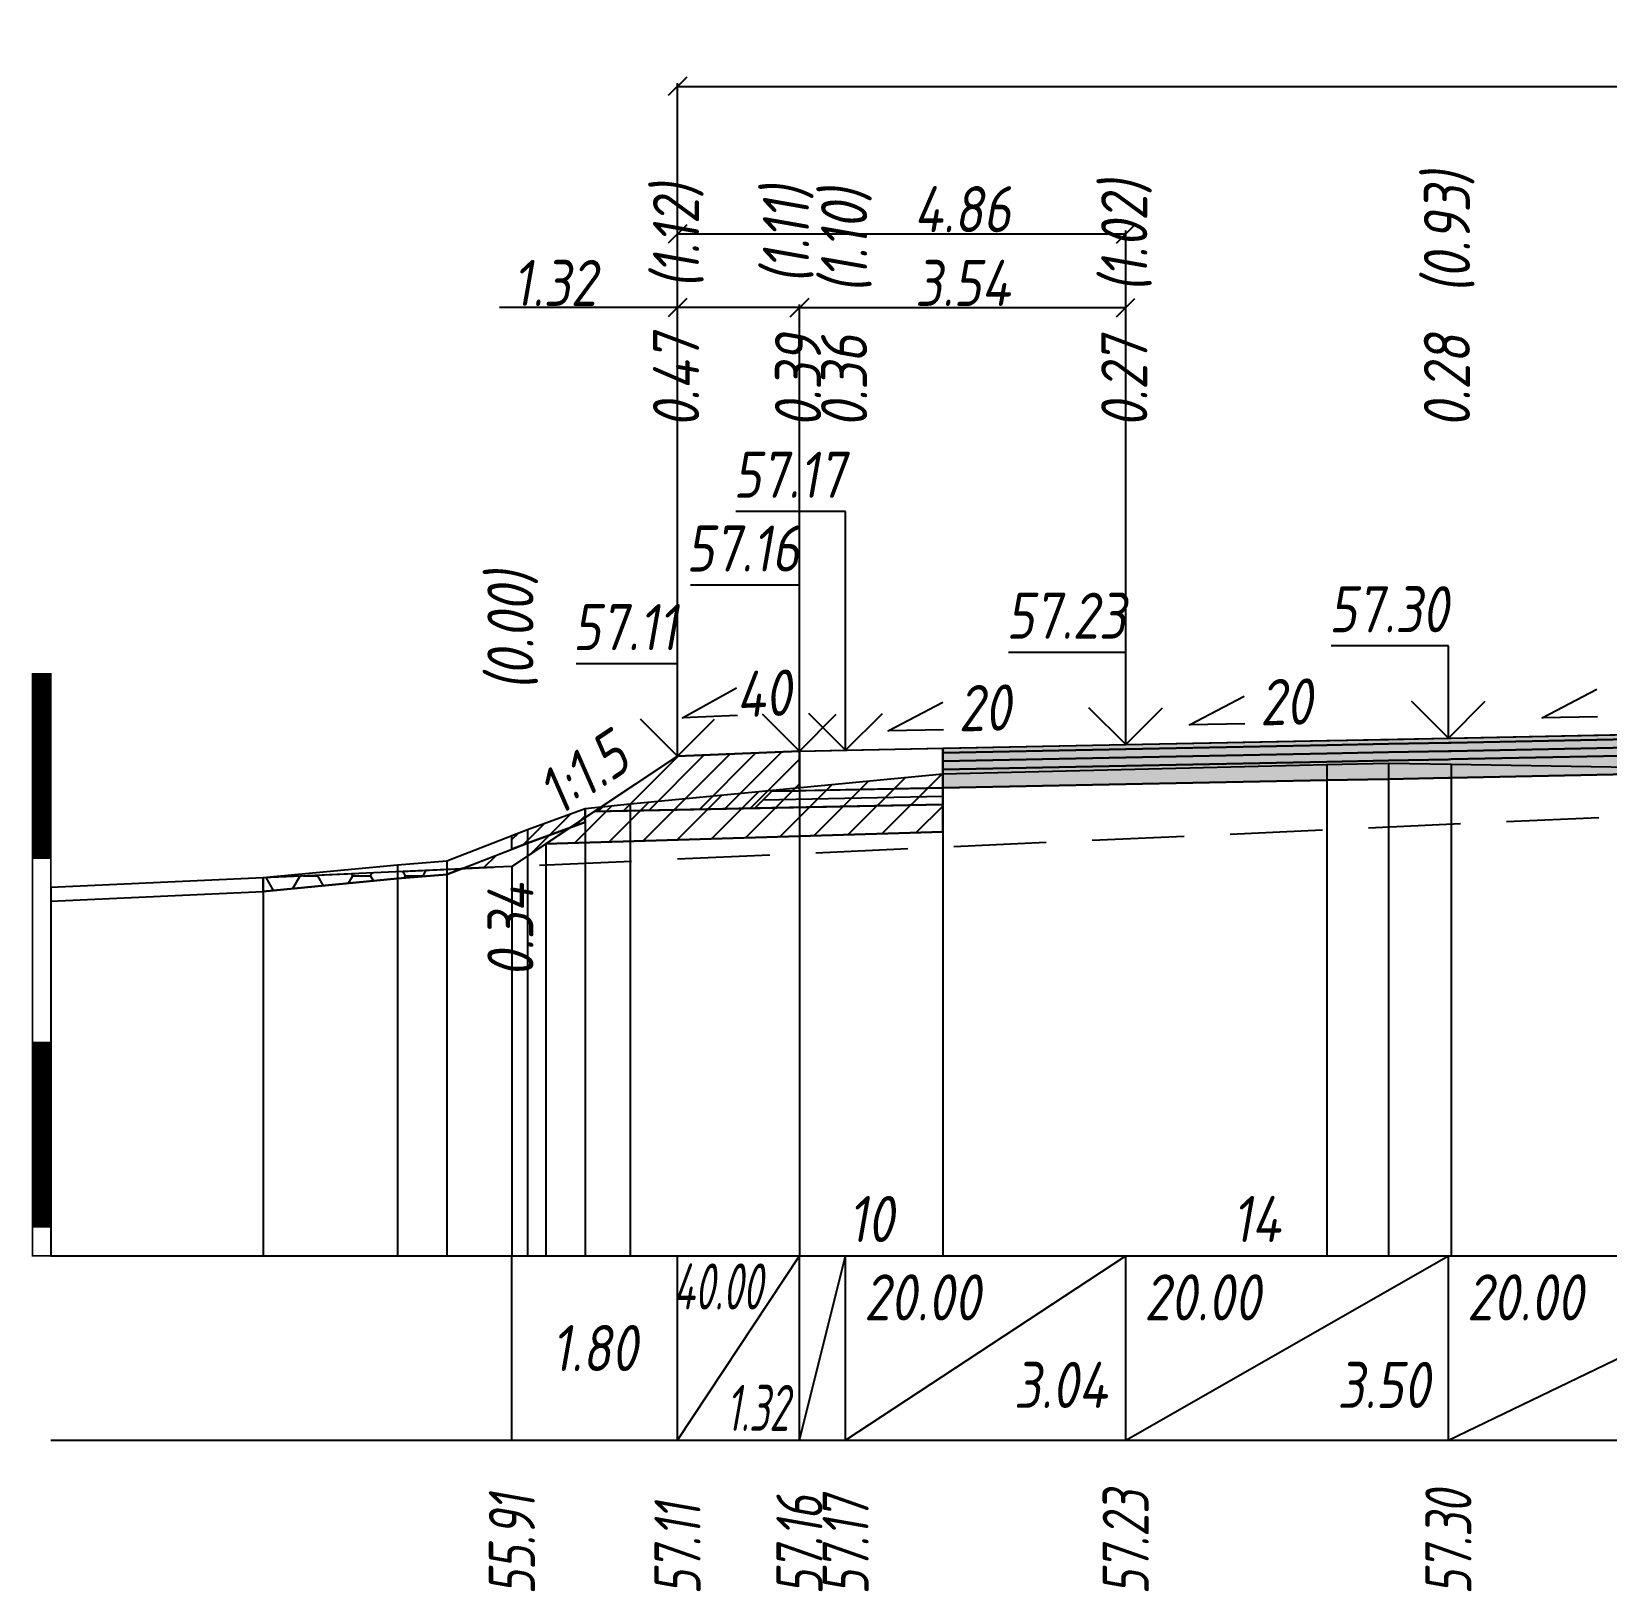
# Model space of a CAD drawing. Extents: x -717 to 1451, y -133302 to 233.
# Drawn here: x 82.6 to 168, y -77956.2 to -77871.6 of the extents above; entities that cross this region are included whole.
import ezdxf
from ezdxf.enums import TextEntityAlignment as Align

# ---------------------------------------------------------------- set-up
doc = ezdxf.new("R2010")
doc.units = 0
doc.linetypes.add('штриховая', pattern=[0.75, 0.5, -0.25])
for name, color, linetype in [('Интерполированный поперечник', 2, 'Continuous'), ('Код_514', 1, 'Continuous'), ('Контур_0', 7, 'Continuous'), ('Контур_2521', 7, 'Continuous'), ('Контур_2564', 7, 'Continuous'), ('Контур_2660', 7, 'Continuous'), ('Контур_2665', 7, 'Continuous'), ('Контур_400', 7, 'Continuous'), ('Контур_508', 7, 'Continuous'), ('Контур_512', 7, 'Continuous'), ('Контур_513', 7, 'Continuous'), ('Красный поперечник', 1, 'Continuous'), ('Линейка абсолютных высот', 7, 'Continuous'), ('Объём_2501', 7, 'Continuous'), ('Объём_2564', 7, 'Continuous'), ('Объём_2650', 7, 'Continuous'), ('Объём_2660', 7, 'Continuous'), ('Объём_2661', 7, 'Continuous'), ('Объём_2665', 7, 'Continuous'), ('Объём_2666', 7, 'Continuous'), ('Объём_2753', 7, 'Continuous'), ('Откосы', 7, 'Continuous'), ('Отметки покрытия', 7, 'Continuous'), ('Рабочие отметки', 7, 'Continuous'), ('Рабочие отметки доп.', 7, 'Continuous'), ('Слои выравнивания', 7, 'Continuous'), ('Таблица', 7, 'Continuous'), ('Уклоны проезжей части', 7, 'Continuous'), ('Черный поперечник', 3, 'Continuous')]:
    doc.layers.add(name, color=color, linetype=linetype)
for name, color, linetype, true_color in [('Контур_2540', 2, 'Continuous', 0xffff00), ('Контур_2560', 2, 'Continuous', 0xffff00), ('Контур_2561', 7, 'Continuous', 0xff8040), ('Контур_2562', 3, 'Continuous', 0x00ff00), ('Контур_2563', 7, 'Continuous', 0xff8000), ('Контур_2570', 7, 'Continuous', 0x80ff00), ('Контур_2725', 7, 'Continuous', 0x323232), ('Контур_2736', 4, 'Continuous', 0x00ffff), ('Контур_2760', 7, 'Continuous', 0x323232), ('Контур_2761', 7, 'Continuous', 0x323232), ('Контур_2762', 7, 'Continuous', 0x323232), ('Контур_2763', 7, 'Continuous', 0x323232), ('Контур_402', 7, 'Continuous', 0xff6464), ('Контур_703', 4, 'Continuous', 0x00ffff), ('Объём_2500', 7, 'Continuous', 0xc0c0c0), ('Объём_2520', 7, 'Continuous', 0x80ffff), ('Объём_2540', 2, 'Continuous', 0xffff00), ('Объём_2560', 2, 'Continuous', 0xffff00), ('Объём_2561', 7, 'Continuous', 0xff8040), ('Объём_2562', 3, 'Continuous', 0x00ff00), ('Объём_2563', 7, 'Continuous', 0xff8000), ('Объём_2570', 7, 'Continuous', 0x80ff00), ('Объём_2600', 7, 'Continuous', 0x808000), ('Объём_2746', 2, 'Continuous', 0xffff00)]:
    doc.layers.add(name, color=color, linetype=linetype, true_color=true_color)
doc.styles.get("Standard").update_dxf_attribs({"font": 'txt', "height": 2.5})
doc.styles.add('М', font='romand.shx', dxfattribs={"width": 0.8, "oblique": 10, "height": 2.5})
doc.dimstyles.get("Standard").update_dxf_attribs({"dimtxt": 0.18, "dimasz": 0.18, "dimexe": 0.18, "dimexo": 0.0625, "dimgap": 0.09, "dimtad": 0, "dimtih": 1, "dimtoh": 1, "dimdec": 4, "dimzin": 0, "dimdsep": 46, "dimtxsty": 'Standard', "dimcen": 0.09, "dimadec": 0, "dimazin": 0, "dimtfac": 1, "dimtdec": 4, "dimtofl": 0, "dimtmove": 0, "dimatfit": 3, "dimfxl": 1, "dimtolj": 1, "dimtzin": 0, "dimarcsym": 0})
pattern_1 = [(45.00000125, (3.635727, -2496.722174), (-0.026516505928, 0.026516504769), []), (135.00000034, (3.635727, -2496.722174), (-0.02651650519, -0.026516505506), [])]

# ---------------------------------------------------------------- blocks, each defined once
blk = doc.blocks.new('_Oblique')
at = {"color": 0, "linetype": 'ByBlock', "lineweight": -2}
blk.add_line((-0.5, -0.5), (0.5, 0.5), dxfattribs=at)
blk = doc.blocks.new('*D3165')
at = {"color": 0, "lineweight": -2, "transparency": 16777216}
for p, q in [((117.617, -77886.564), (107.958, -77886.564)), ((117.617, -77910.885), (117.617, -77886.384)), ((124.232, -77886.564), (117.617, -77886.564)), ((124.232, -77910.62), (124.232, -77886.384))]:
    blk.add_line(p, q, dxfattribs=at)
at = {"layer": 'Defpoints', "color": 0, "transparency": 16777216}
for p in [(124.232, -77886.564), (117.617, -77910.948), (124.232, -77910.683)]:
    blk.add_point(p, dxfattribs=at)
at = {"color": 0, "lineweight": -2, "transparency": 16777216, "rotation": 180}
blk.add_blockref('_Oblique', (117.617, -77886.564), dxfattribs=at)
at = {"color": 0, "lineweight": -2, "transparency": 16777216}
blk.add_blockref('_Oblique', (124.232, -77886.564), dxfattribs=at)
at = {"color": 0, "transparency": 16777216, "insert": (110.964, -77885.224), "char_height": 2.5, "width": 0.72, "attachment_point": 5, "style": 'М'}
blk.add_mtext('\\A1;1.32', dxfattribs=at)
blk = doc.blocks.new('*D3167')
at = {"color": 0, "lineweight": -2, "transparency": 16777216}
for p, q in [((124.232, -77910.62), (124.232, -77886.384)), ((124.232, -77886.564), (141.924, -77886.564)), ((141.924, -77910.267), (141.924, -77886.384))]:
    blk.add_line(p, q, dxfattribs=at)
at = {"layer": 'Defpoints', "color": 0, "transparency": 16777216}
for p in [(141.924, -77886.564), (124.232, -77910.683), (141.924, -77910.329)]:
    blk.add_point(p, dxfattribs=at)
at = {"color": 0, "lineweight": -2, "transparency": 16777216, "rotation": 180}
blk.add_blockref('_Oblique', (124.232, -77886.564), dxfattribs=at)
at = {"color": 0, "lineweight": -2, "transparency": 16777216}
blk.add_blockref('_Oblique', (141.924, -77886.564), dxfattribs=at)
at = {"color": 0, "transparency": 16777216, "insert": (133.078, -77885.224), "char_height": 2.5, "width": 0.78, "attachment_point": 5, "style": 'М'}
blk.add_mtext('\\A1;3.54', dxfattribs=at)
blk = doc.blocks.new('*D3170')
at = {"color": 0, "lineweight": -2, "transparency": 16777216}
for p, q in [((117.617, -77910.885), (117.617, -77882.384)), ((117.617, -77882.564), (141.924, -77882.564)), ((141.924, -77910.267), (141.924, -77882.384))]:
    blk.add_line(p, q, dxfattribs=at)
at = {"layer": 'Defpoints', "color": 0, "transparency": 16777216}
for p in [(141.924, -77882.564), (117.617, -77910.948), (141.924, -77910.329)]:
    blk.add_point(p, dxfattribs=at)
at = {"color": 0, "lineweight": -2, "transparency": 16777216, "rotation": 180}
blk.add_blockref('_Oblique', (117.617, -77882.564), dxfattribs=at)
at = {"color": 0, "lineweight": -2, "transparency": 16777216}
blk.add_blockref('_Oblique', (141.924, -77882.564), dxfattribs=at)
at = {"color": 0, "transparency": 16777216, "insert": (133.071, -77881.224), "char_height": 2.5, "width": 0.78, "attachment_point": 5, "style": 'М'}
blk.add_mtext('\\A1;4.86', dxfattribs=at)
blk = doc.blocks.new('*D3171')
at = {"color": 0, "lineweight": -2, "transparency": 16777216}
for p, q in [((117.617, -77910.885), (117.617, -77874.384)), ((117.617, -77874.564), (227.924, -77874.564)), ((227.924, -77910.597), (227.924, -77874.384))]:
    blk.add_line(p, q, dxfattribs=at)
at = {"layer": 'Defpoints', "color": 0, "transparency": 16777216}
for p in [(227.924, -77874.564), (117.617, -77910.948), (227.924, -77910.659)]:
    blk.add_point(p, dxfattribs=at)
at = {"color": 0, "lineweight": -2, "transparency": 16777216, "rotation": 180}
blk.add_blockref('_Oblique', (117.617, -77874.564), dxfattribs=at)
at = {"color": 0, "lineweight": -2, "transparency": 16777216}
blk.add_blockref('_Oblique', (227.924, -77874.564), dxfattribs=at)
at = {"color": 0, "transparency": 16777216, "insert": (172.771, -77873.224), "char_height": 2.5, "width": 0.93, "attachment_point": 5, "style": 'М'}
blk.add_mtext('\\A1;22.06', dxfattribs=at)

msp = doc.modelspace()

# ---------------------------------------------------------------- hatches: boundary and pattern name
at = {"layer": 'Линейка абсолютных высот'}
h = msp.add_hatch(dxfattribs=at)
h.set_pattern_fill('ANSI37', scale=0.3, style=0)
h.set_pattern_definition(pattern_1)
h.paths.add_polyline_path([(83.636, -77916.425), (83.636, -77906.425), (82.636, -77906.425), (82.636, -77916.425)])
h = msp.add_hatch(dxfattribs=at)
h.set_pattern_fill('ANSI37', scale=0.3, style=0)
h.set_pattern_definition(pattern_1)
h.paths.add_polyline_path([(83.636, -77936.425), (83.636, -77926.425), (82.636, -77926.425), (82.636, -77936.425)])
at = {"layer": 'Объём_2563'}
h = msp.add_hatch(dxfattribs=at)
h.set_pattern_fill('ANSI31', color=256, scale=0.3)
h.paths.add_polyline_path([(117.617, -77910.885), (124.232, -77910.62), (124.232, -77912.77), (122.732, -77912.8), (121.814, -77913.719), (113.105, -77913.893)])
at = {"layer": 'Объём_2570'}
h = msp.add_hatch(dxfattribs=at)
h.set_pattern_fill('ANSI31', color=256, scale=0.2)
h.paths.add_polyline_path([(112.615, -77914.477), (109.482, -77915.613), (108.636, -77915.943), (108.636, -77915.193), (109.482, -77914.863), (112.615, -77913.727)])
at = {"layer": 'Объём_2600'}
h = msp.add_hatch(dxfattribs=at)
h.set_pattern_fill('ANSI31', color=6, scale=0.4)
h.paths.add_polyline_path([(115.057, -77913.477), (131.999, -77911.847), (131.999, -77914.997), (110.481, -77915.642), (108.636, -77916.873), (105.938, -77916.994), (109.482, -77915.613), (112.615, -77914.477), (112.615, -77913.727)])
h = msp.add_hatch(dxfattribs=at)
h.set_pattern_fill('HONEY', color=5, scale=0.3)
h.paths.add_polyline_path([(95.149, -77917.481), (105.938, -77916.994), (105.111, -77917.317), (102.438, -77917.537), (95.149, -77918.231)])
at = {"layer": 'Слои выравнивания'}
for color, points in [(2, [(131.999, -77910.465), (141.924, -77910.267), (152.832, -77910.048), (156.17, -77909.982), (159.424, -77909.917), (159.581, -77909.913), (179.777, -77909.51), (179.777, -77909.76), (159.581, -77910.163), (159.424, -77910.167), (156.17, -77910.232), (152.832, -77910.298), (141.924, -77910.517), (131.999, -77910.715)]), (3, [(131.999, -77910.715), (141.924, -77910.517), (152.832, -77910.298), (156.17, -77910.232), (159.424, -77910.167), (159.581, -77910.163), (179.777, -77909.76), (179.777, -77910.21), (159.581, -77910.613), (159.424, -77910.617), (156.17, -77910.682), (152.832, -77910.748), (141.924, -77910.967), (131.999, -77911.165)]), (4, [(131.999, -77911.165), (141.924, -77910.967), (152.832, -77910.748), (156.17, -77910.682), (159.424, -77910.617), (159.581, -77910.613), (179.777, -77910.21), (179.777, -77910.66), (159.581, -77911.063), (159.424, -77911.067), (156.17, -77911.132), (152.832, -77911.198), (141.924, -77911.417), (131.999, -77911.615)]), (5, [(131.999, -77911.615), (141.924, -77911.417), (152.832, -77911.198), (156.17, -77911.132), (159.424, -77911.067), (159.581, -77911.063), (179.777, -77910.66), (179.777, -77911.66), (159.581, -77912.063), (159.424, -77912.067), (156.17, -77912.132), (152.832, -77912.198), (141.924, -77912.417), (131.999, -77912.615)])]:
    msp.add_hatch(color=color, dxfattribs=at).paths.add_polyline_path(points)

# ---------------------------------------------------------------- linework, layer by layer
at = {"layer": 'Интерполированный поперечник', "linetype": 'штриховая', "ltscale": 10, "flags": 128}
msp.add_lwpolyline([(95.149, -77917.481), (208.436, -77912.372)], dxfattribs=at)
at = {"layer": 'Код_514'}
for p, q in [((108.636, -77948), (108.636, -77938)), ((117.617, -77948), (117.617, -77938)), ((117.617, -77948), (124.232, -77938)), ((124.232, -77948), (124.232, -77938)), ((124.232, -77948), (126.732, -77938)), ((126.732, -77948), (126.732, -77938)), ((126.732, -77948), (141.924, -77938)), ((141.924, -77948), (141.924, -77938)), ((141.924, -77948), (159.424, -77938)), ((159.424, -77948), (159.424, -77938)), ((159.424, -77948), (180.174, -77938))]:
    msp.add_line(p, q, dxfattribs=at)
at = {"layer": 'Контур_0', "color": 18, "true_color": 0x000000, "flags": 128}
for points in [[(126.732, -77912.72), (124.232, -77912.77), (124.232, -77910.62), (131.999, -77910.465), (131.999, -77912.615), (126.732, -77912.72), (126.732, -77912.72)], [(122.732, -77912.8), (131.999, -77912.615), (131.999, -77913.515), (121.814, -77913.719), (122.732, -77912.8), (122.732, -77912.8)], [(113.105, -77913.893), (121.814, -77913.719), (122.732, -77912.8), (124.232, -77912.77)]]:
    msp.add_lwpolyline(points, dxfattribs=at)
at = {"layer": 'Контур_2521', "color": 18, "true_color": 0x000000, "flags": 128}
msp.add_lwpolyline([(122.273, -77913.26), (131.999, -77913.065)], dxfattribs=at)
at = {"layer": 'Контур_2540', "flags": 128}
msp.add_lwpolyline([(131.999, -77914.997), (110.481, -77915.642), (113.105, -77913.893), (131.999, -77913.515), (131.999, -77914.997), (131.999, -77914.997)], dxfattribs=at)
at = {"layer": 'Контур_2560', "flags": 128}
msp.add_lwpolyline([(117.617, -77910.885), (117.617, -77910.885), (117.617, -77910.885), (124.232, -77910.62)], dxfattribs=at)
at = {"layer": 'Контур_2561', "flags": 128}
msp.add_lwpolyline([(124.232, -77910.62), (124.232, -77910.62), (117.617, -77910.885), (117.617, -77910.885), (124.232, -77910.62)], dxfattribs=at)
at = {"layer": 'Контур_2562', "flags": 128}
msp.add_lwpolyline([(117.617, -77910.885), (117.617, -77910.885), (117.617, -77910.885), (117.617, -77910.885), (117.617, -77910.885)], dxfattribs=at)
at = {"layer": 'Контур_2563', "flags": 128}
msp.add_lwpolyline([(117.617, -77910.885), (124.232, -77910.62), (124.232, -77912.77), (122.732, -77912.8), (121.814, -77913.719), (113.105, -77913.893), (117.617, -77910.885), (117.617, -77910.885)], dxfattribs=at)
at = {"layer": 'Контур_2564', "flags": 128}
msp.add_lwpolyline([(117.617, -77910.885), (124.232, -77910.62)], dxfattribs=at)
at = {"layer": 'Контур_2570', "flags": 128}
msp.add_lwpolyline([(83.636, -77918.75), (95.149, -77918.231), (102.438, -77917.537), (102.438, -77917.537), (105.111, -77917.317), (109.482, -77915.613), (112.615, -77914.477), (112.615, -77913.727), (115.057, -77913.477), (131.999, -77911.847), (152.832, -77911.353), (156.17, -77911.27), (159.581, -77911.323), (180.174, -77911.666)], dxfattribs=at)
at = {"layer": 'Контур_2660', "flags": 128}
msp.add_lwpolyline([(110.481, -77915.642), (131.999, -77914.997)], dxfattribs=at)
at = {"layer": 'Контур_2665', "flags": 128}
msp.add_lwpolyline([(117.617, -77910.885), (117.617, -77910.885)], dxfattribs=at)
at = {"layer": 'Контур_2725', "flags": 128}
msp.add_lwpolyline([(131.999, -77912.615), (141.924, -77912.417), (152.832, -77912.198), (156.17, -77912.132), (159.424, -77912.067), (159.581, -77912.063), (179.777, -77911.66), (179.777, -77911.71), (180.174, -77911.702), (181.25, -77911.723)], dxfattribs=at)
at = {"layer": 'Контур_2736', "flags": 128}
msp.add_lwpolyline([(117.617, -77910.885), (108.636, -77916.873)], dxfattribs=at)
at = {"layer": 'Контур_2760', "flags": 128}
msp.add_lwpolyline([(131.999, -77910.465), (141.924, -77910.267), (152.832, -77910.048), (156.17, -77909.982), (159.424, -77909.917), (159.581, -77909.913), (179.777, -77909.51), (180.174, -77909.502), (181.25, -77909.523)], dxfattribs=at)
at = {"layer": 'Контур_2761', "flags": 128}
msp.add_lwpolyline([(131.999, -77910.715), (141.924, -77910.517), (152.832, -77910.298), (156.17, -77910.232), (159.424, -77910.167), (159.581, -77910.163), (179.777, -77909.76), (180.174, -77909.752), (181.25, -77909.773)], dxfattribs=at)
at = {"layer": 'Контур_2762', "flags": 128}
msp.add_lwpolyline([(131.999, -77911.165), (141.924, -77910.967), (152.832, -77910.748), (156.17, -77910.682), (159.424, -77910.617), (159.581, -77910.613), (179.777, -77910.21), (180.174, -77910.202), (181.25, -77910.223)], dxfattribs=at)
at = {"layer": 'Контур_2763', "flags": 128}
msp.add_lwpolyline([(131.999, -77911.615), (141.924, -77911.417), (152.832, -77911.198), (156.17, -77911.132), (159.424, -77911.067), (159.581, -77911.063), (179.777, -77910.66), (180.174, -77910.652), (181.25, -77910.673)], dxfattribs=at)
at = {"layer": 'Контур_400', "flags": 128}
msp.add_lwpolyline([(124.232, -77910.62), (126.732, -77910.57), (126.732, -77910.57), (141.924, -77910.267), (141.924, -77910.267), (141.924, -77910.267), (141.924, -77910.267), (159.424, -77909.917), (180.174, -77909.502)], dxfattribs=at)
at = {"layer": 'Контур_402', "flags": 128}
msp.add_lwpolyline([(110.481, -77915.642), (131.999, -77914.997), (131.999, -77912.615), (179.777, -77911.66), (179.777, -77911.71), (180.174, -77911.702), (181.25, -77911.723), (181.25, -77913.584), (234.815, -77915.191)], dxfattribs=at)
at = {"layer": 'Контур_508', "flags": 128}
msp.add_lwpolyline([(108.636, -77916.873), (110.481, -77915.642), (131.999, -77914.997), (131.999, -77912.615), (179.777, -77911.66), (179.777, -77911.71), (180.174, -77911.702), (181.25, -77911.723), (181.25, -77913.584), (234.815, -77915.191), (234.815, -77912.523), (237.903, -77910.464)], dxfattribs=at)
at = {"layer": 'Контур_512', "flags": 128}
msp.add_lwpolyline([(108.636, -77916.873), (110.481, -77915.642), (131.999, -77914.997)], dxfattribs=at)
at = {"layer": 'Контур_513', "flags": 128}
msp.add_lwpolyline([(108.636, -77916.873), (110.481, -77915.642), (131.999, -77914.997), (131.999, -77912.615), (179.777, -77911.66), (179.777, -77911.71), (180.174, -77911.702), (181.25, -77911.723), (181.25, -77913.584), (234.815, -77915.191), (234.815, -77912.523), (237.903, -77910.464)], dxfattribs=at)
at = {"layer": 'Контур_703', "flags": 128}
msp.add_lwpolyline([(117.617, -77910.885), (108.636, -77916.873)], dxfattribs=at)
at = {"layer": 'Красный поперечник'}
for p, q in [((141.924, -77910.267), (159.424, -77909.917)), ((159.424, -77909.917), (180.174, -77909.502)), ((108.636, -77916.873), (117.617, -77910.885)), ((117.617, -77910.885), (124.232, -77910.62)), ((124.232, -77910.62), (126.732, -77910.57)), ((126.732, -77910.57), (141.924, -77910.267)), ((131.999, -77914.997), (131.999, -77938)), ((110.481, -77915.642), (110.481, -77938)), ((108.636, -77916.873), (108.636, -77938))]:
    msp.add_line(p, q, dxfattribs=at)
at = {"layer": 'Линейка абсолютных высот', "color": 7, "const_width": 0.1, "flags": 128}
for points in [[(83.636, -77916.425), (83.636, -77906.425), (82.636, -77906.425), (82.636, -77916.425), (83.636, -77916.425)], [(83.636, -77926.425), (83.636, -77916.425), (82.636, -77916.425), (82.636, -77926.425), (83.636, -77926.425)], [(83.636, -77936.425), (83.636, -77926.425), (82.636, -77926.425), (82.636, -77936.425), (83.636, -77936.425)], [(83.636, -77938), (83.636, -77936.425), (82.636, -77936.425), (82.636, -77938), (83.636, -77938)]]:
    msp.add_lwpolyline(points, dxfattribs=at)
at = {"layer": 'Объём_2500', "color": 18, "true_color": 0x000000, "flags": 128}
msp.add_lwpolyline([(126.732, -77912.72), (124.232, -77912.77), (124.232, -77910.62), (131.999, -77910.465), (131.999, -77912.615), (126.732, -77912.72), (126.732, -77912.72)], dxfattribs=at)
msp.add_lwpolyline([(126.732, -77912.72), (124.232, -77912.77), (124.232, -77910.62), (131.999, -77910.465), (131.999, -77912.615), (126.732, -77912.72), (126.732, -77912.72)], dxfattribs=at)
at = {"layer": 'Объём_2501', "flags": 128}
for points in [[(124.232, -77910.62), (126.732, -77910.57), (126.732, -77910.57), (141.924, -77910.267), (141.924, -77910.267), (141.924, -77910.267), (141.924, -77910.267), (159.424, -77909.917), (180.174, -77909.502)], [(124.232, -77910.62), (126.732, -77910.57), (126.732, -77910.57), (141.924, -77910.267)]]:
    msp.add_lwpolyline(points, dxfattribs=at)
at = {"layer": 'Объём_2520', "color": 250, "flags": 128}
msp.add_lwpolyline([(122.732, -77912.8), (131.999, -77912.615), (131.999, -77913.515), (121.814, -77913.719), (122.732, -77912.8), (122.732, -77912.8)], dxfattribs=at)
msp.add_lwpolyline([(122.732, -77912.8), (131.999, -77912.615), (131.999, -77913.515), (121.814, -77913.719), (122.732, -77912.8), (122.732, -77912.8)], dxfattribs=at)
at = {"layer": 'Объём_2540', "flags": 128}
msp.add_lwpolyline([(131.999, -77914.997), (110.481, -77915.642), (113.105, -77913.893), (131.999, -77913.515), (131.999, -77914.997), (131.999, -77914.997)], dxfattribs=at)
msp.add_lwpolyline([(131.999, -77914.997), (110.481, -77915.642), (113.105, -77913.893), (131.999, -77913.515), (131.999, -77914.997), (131.999, -77914.997)], dxfattribs=at)
at = {"layer": 'Объём_2560', "flags": 128}
msp.add_lwpolyline([(117.617, -77910.885), (117.617, -77910.885), (117.617, -77910.885), (124.232, -77910.62)], dxfattribs=at)
msp.add_lwpolyline([(117.617, -77910.885), (117.617, -77910.885), (117.617, -77910.885), (124.232, -77910.62)], dxfattribs=at)
at = {"layer": 'Объём_2561', "flags": 128}
msp.add_lwpolyline([(124.232, -77910.62), (124.232, -77910.62), (117.617, -77910.885), (117.617, -77910.885), (124.232, -77910.62)], dxfattribs=at)
msp.add_lwpolyline([(124.232, -77910.62), (124.232, -77910.62), (117.617, -77910.885), (117.617, -77910.885), (124.232, -77910.62)], dxfattribs=at)
at = {"layer": 'Объём_2562', "flags": 128}
msp.add_lwpolyline([(117.617, -77910.885), (117.617, -77910.885), (117.617, -77910.885), (117.617, -77910.885), (117.617, -77910.885)], dxfattribs=at)
msp.add_lwpolyline([(117.617, -77910.885), (117.617, -77910.885), (117.617, -77910.885), (117.617, -77910.885), (117.617, -77910.885)], dxfattribs=at)
at = {"layer": 'Объём_2563', "color": 250, "flags": 128}
msp.add_lwpolyline([(117.617, -77910.885), (124.232, -77910.62), (124.232, -77912.77), (122.732, -77912.8), (121.814, -77913.719), (113.105, -77913.893), (117.617, -77910.885), (117.617, -77910.885)], dxfattribs=at)
msp.add_lwpolyline([(117.617, -77910.885), (124.232, -77910.62), (124.232, -77912.77), (122.732, -77912.8), (121.814, -77913.719), (113.105, -77913.893), (117.617, -77910.885), (117.617, -77910.885)], dxfattribs=at)
at = {"layer": 'Объём_2564', "flags": 128}
msp.add_lwpolyline([(117.617, -77910.885), (124.232, -77910.62)], dxfattribs=at)
msp.add_lwpolyline([(117.617, -77910.885), (124.232, -77910.62)], dxfattribs=at)
at = {"layer": 'Объём_2570', "flags": 128}
msp.add_lwpolyline([(112.615, -77914.477), (109.482, -77915.613), (108.636, -77915.943), (108.636, -77915.193), (109.482, -77914.863), (112.615, -77913.727), (112.615, -77914.477), (112.615, -77914.477)], dxfattribs=at)
msp.add_lwpolyline([(112.615, -77914.477), (109.482, -77915.613), (108.636, -77915.943), (108.636, -77915.193), (109.482, -77914.863), (112.615, -77913.727), (112.615, -77914.477), (112.615, -77914.477)], dxfattribs=at)
at = {"layer": 'Объём_2600', "color": 5, "flags": 128}
msp.add_lwpolyline([(95.149, -77917.481), (105.938, -77916.994), (105.111, -77917.317), (102.438, -77917.537), (95.149, -77918.231), (95.149, -77917.481), (95.149, -77917.481)], dxfattribs=at)
msp.add_lwpolyline([(95.149, -77917.481), (105.938, -77916.994), (105.111, -77917.317), (102.438, -77917.537), (95.149, -77918.231), (95.149, -77917.481), (95.149, -77917.481)], dxfattribs=at)
at = {"layer": 'Объём_2650', "color": 6, "flags": 128}
msp.add_lwpolyline([(115.057, -77913.477), (131.999, -77911.847), (131.999, -77914.997), (110.481, -77915.642), (108.636, -77916.873), (105.938, -77916.994), (109.482, -77915.613), (112.615, -77914.477), (112.615, -77913.727), (115.057, -77913.477), (115.057, -77913.477)], dxfattribs=at)
msp.add_lwpolyline([(115.057, -77913.477), (131.999, -77911.847), (131.999, -77914.997), (110.481, -77915.642), (108.636, -77916.873), (105.938, -77916.994), (109.482, -77915.613), (112.615, -77914.477), (112.615, -77913.727), (115.057, -77913.477), (115.057, -77913.477)], dxfattribs=at)
at = {"layer": 'Объём_2660', "flags": 128}
msp.add_lwpolyline([(110.481, -77915.642), (131.999, -77914.997)], dxfattribs=at)
msp.add_lwpolyline([(110.481, -77915.642), (131.999, -77914.997)], dxfattribs=at)
at = {"layer": 'Объём_2661', "flags": 128}
msp.add_lwpolyline([(117.617, -77910.885), (108.636, -77916.873)], dxfattribs=at)
msp.add_lwpolyline([(117.617, -77910.885), (108.636, -77916.873)], dxfattribs=at)
at = {"layer": 'Объём_2665', "flags": 128}
msp.add_lwpolyline([(117.617, -77910.885), (117.617, -77910.885)], dxfattribs=at)
msp.add_lwpolyline([(117.617, -77910.885), (117.617, -77910.885)], dxfattribs=at)
at = {"layer": 'Объём_2666', "flags": 128}
msp.add_lwpolyline([(117.617, -77910.885), (108.636, -77916.873)], dxfattribs=at)
msp.add_lwpolyline([(117.617, -77910.885), (108.636, -77916.873)], dxfattribs=at)
at = {"layer": 'Объём_2746', "flags": 128}
msp.add_lwpolyline([(112.615, -77914.477), (112.615, -77914.22), (113.489, -77913.637), (115.057, -77913.477), (131.999, -77911.847), (131.999, -77914.997), (110.481, -77915.642), (111.77, -77914.783), (112.615, -77914.477), (112.615, -77914.477)], dxfattribs=at)
msp.add_lwpolyline([(112.615, -77914.477), (112.615, -77914.22), (113.489, -77913.637), (115.057, -77913.477), (131.999, -77911.847), (131.999, -77914.997), (110.481, -77915.642), (111.77, -77914.783), (112.615, -77914.477), (112.615, -77914.477)], dxfattribs=at)
at = {"layer": 'Объём_2753', "flags": 128}
msp.add_lwpolyline([(131.999, -77910.465), (131.999, -77910.465)], dxfattribs=at)
msp.add_lwpolyline([(131.999, -77910.465), (131.999, -77910.465)], dxfattribs=at)
at = {"layer": 'Отметки покрытия', "color": 1}
for p, q in [((126.732, -77897.62), (120.782, -77897.62)), ((126.732, -77910.57), (126.732, -77897.62)), ((124.232, -77901.62), (118.332, -77901.62)), ((124.232, -77910.62), (124.232, -77901.62)), ((159.424, -77904.917), (153.074, -77904.917)), ((159.424, -77909.917), (159.424, -77904.917)), ((117.617, -77905.885), (112.117, -77905.885)), ((117.617, -77910.885), (117.617, -77905.885)), ((141.924, -77905.267), (135.574, -77905.267)), ((141.924, -77910.267), (141.924, -77905.267)), ((141.924, -77910.267), (139.924, -77908.267)), ((141.924, -77910.267), (143.924, -77908.267)), ((159.424, -77909.917), (157.424, -77907.917)), ((159.424, -77909.917), (161.424, -77907.917)), ((117.617, -77910.885), (115.617, -77908.885)), ((117.617, -77910.885), (119.617, -77908.885)), ((124.232, -77910.62), (122.232, -77908.62)), ((124.232, -77910.62), (126.232, -77908.62)), ((126.732, -77910.57), (124.732, -77908.57)), ((126.732, -77910.57), (128.732, -77908.57))]:
    msp.add_line(p, q, dxfattribs=at)
at = {"layer": 'Слои выравнивания'}
for p, q in [((124.232, -77910.62), (124.232, -77938)), ((131.999, -77910.465), (131.999, -77938))]:
    msp.add_line(p, q, dxfattribs=at)
at = {"layer": 'Слои выравнивания', "color": 2, "flags": 128}
msp.add_lwpolyline([(131.999, -77910.465), (141.924, -77910.267), (152.832, -77910.048), (156.17, -77909.982), (159.424, -77909.917), (159.581, -77909.913), (179.777, -77909.51), (179.777, -77909.76), (159.581, -77910.163), (159.424, -77910.167), (156.17, -77910.232), (152.832, -77910.298), (141.924, -77910.517), (131.999, -77910.715)], close=True, dxfattribs=at)
at = {"layer": 'Слои выравнивания', "color": 3, "flags": 128}
msp.add_lwpolyline([(131.999, -77910.715), (141.924, -77910.517), (152.832, -77910.298), (156.17, -77910.232), (159.424, -77910.167), (159.581, -77910.163), (179.777, -77909.76), (179.777, -77910.21), (159.581, -77910.613), (159.424, -77910.617), (156.17, -77910.682), (152.832, -77910.748), (141.924, -77910.967), (131.999, -77911.165)], close=True, dxfattribs=at)
at = {"layer": 'Слои выравнивания', "color": 4, "flags": 128}
msp.add_lwpolyline([(131.999, -77911.165), (141.924, -77910.967), (152.832, -77910.748), (156.17, -77910.682), (159.424, -77910.617), (159.581, -77910.613), (179.777, -77910.21), (179.777, -77910.66), (159.581, -77911.063), (159.424, -77911.067), (156.17, -77911.132), (152.832, -77911.198), (141.924, -77911.417), (131.999, -77911.615)], close=True, dxfattribs=at)
at = {"layer": 'Слои выравнивания', "color": 5, "flags": 128}
msp.add_lwpolyline([(131.999, -77911.615), (141.924, -77911.417), (152.832, -77911.198), (156.17, -77911.132), (159.424, -77911.067), (159.581, -77911.063), (179.777, -77910.66), (179.777, -77911.66), (159.581, -77912.063), (159.424, -77912.067), (156.17, -77912.132), (152.832, -77912.198), (141.924, -77912.417), (131.999, -77912.615)], close=True, dxfattribs=at)
at = {"layer": 'Таблица'}
for p, q in [((83.636, -77938), (262.903, -77938)), ((83.636, -77948), (262.903, -77948))]:
    msp.add_line(p, q, dxfattribs=at)
at = {"layer": 'Уклоны проезжей части', "color": 1, "flags": 128}
for points in [[(120.881, -77908.694), (117.883, -77908.814), (120.821, -77907.195)], [(167.508, -77908.756), (164.508, -77908.816), (167.478, -77907.257)], [(132.037, -77909.466), (129.037, -77909.526), (132.007, -77907.966)], [(148.383, -77909.139), (145.383, -77909.199), (148.353, -77907.639)]]:
    msp.add_lwpolyline(points, dxfattribs=at)
at = {"layer": 'Черный поперечник', "color": 7}
for p, q in [((131.999, -77911.847), (131.999, -77938)), ((152.832, -77911.353), (152.832, -77938)), ((156.17, -77911.27), (156.17, -77938)), ((159.581, -77911.323), (159.581, -77938)), ((115.057, -77913.477), (115.057, -77938)), ((112.615, -77913.727), (112.615, -77938)), ((109.482, -77914.863), (109.482, -77938)), ((102.438, -77916.787), (102.438, -77938)), ((105.111, -77916.567), (105.111, -77938)), ((95.149, -77917.481), (95.149, -77938)), ((83.636, -77918), (83.636, -77938))]:
    msp.add_line(p, q, dxfattribs=at)
at = {"layer": 'Черный поперечник', "flags": 128}
msp.add_lwpolyline([(83.636, -77918), (95.149, -77917.481), (102.438, -77916.787), (105.111, -77916.567), (109.482, -77914.863), (112.615, -77913.727), (115.057, -77913.477), (131.999, -77911.847), (152.832, -77911.353), (156.17, -77911.27), (159.581, -77911.323), (180.174, -77911.666), (181.25, -77911.684), (183.38, -77911.818), (194.93, -77912.432), (204.768, -77912.415), (208.436, -77912.372), (212.036, -77911.58), (220.715, -77909.427), (225.574, -77910.117), (227.922, -77910.566), (232.981, -77910.436), (253.296, -77910.552), (262.903, -77910.169)], dxfattribs=at)

# ---------------------------------------------------------------- texts
at = {"layer": 'Код_514', "style": 'М', "oblique": 10}
for s, width, p in [('40.00', 0.6, (117.371, -77938.41)), ('20.00', 0.8, (127.732, -77939)), ('20.00', 0.8, (142.924, -77939)), ('20.00', 0.8, (160.424, -77939))]:
    msp.add_text(s, height=2.5, dxfattribs=dict(at, width=width)).set_placement(p, align=Align.TOP_LEFT)
at = {"layer": 'Код_514', "style": 'М', "oblique": 10, "width": 0.8}
msp.add_text('1.80', height=2.5, dxfattribs=at).set_placement((113.126, -77943), align=Align.MIDDLE_CENTER)
at = {"layer": 'Код_514', "style": 'М', "oblique": 10}
for s, width, p in [('3.04', 0.8, (140.924, -77947)), ('3.50', 0.8, (158.424, -77947)), ('1.32', 0.6, (123.658, -77948.245))]:
    msp.add_text(s, height=2.5, dxfattribs=dict(at, width=width)).set_placement(p, align=Align.BOTTOM_RIGHT)
at = {"layer": 'Код_514', "style": 'М', "oblique": 10, "width": 0.7}
for s, p in [('55.91', (108.636, -77956.382)), ('57.16', (124.232, -77956.382)), ('57.17', (126.732, -77956.382)), ('57.23', (141.924, -77956.382)), ('57.30', (159.424, -77956.382)), ('57.11', (117.617, -77956.382))]:
    msp.add_text(s, height=2.5, rotation=90, dxfattribs=at).set_placement(p, align=Align.MIDDLE_LEFT)
at = {"layer": 'Откосы', "color": 1, "style": 'М', "oblique": 10, "width": 0.8}
for s, rotation, p in [('40', 2.29061, (122.37, -77909.49)), ('20', 1.14576, (150.654, -77909.948)), ('20', 1.14576, (134.308, -77910.275)), ('1:1.5', 33.69007, (113.625, -77913.458))]:
    msp.add_text(s, height=2.5, rotation=rotation, dxfattribs=at).set_placement(p, align=Align.BOTTOM_CENTER)
at = {"layer": 'Отметки покрытия', "color": 1, "style": 'М', "oblique": 10, "width": 0.8}
for s, p in [('57.17', (126.732, -77897.628)), ('57.16', (124.232, -77901.628)), ('57.23', (141.924, -77905.274)), ('57.30', (159.424, -77904.924)), ('57.11', (117.617, -77905.893))]:
    msp.add_text(s, height=2.5, dxfattribs=at).set_placement(p, align=Align.BOTTOM_RIGHT)
at = {"layer": 'Рабочие отметки', "color": 1, "style": 'М', "oblique": 10, "width": 0.8}
for s, p in [('0.47', (117.539, -77893.067)), ('0.39', (124.154, -77893.067)), ('0.27', (141.846, -77893.067)), ('0.28', (159.346, -77893.067)), ('0.36', (126.654, -77893.067))]:
    msp.add_text(s, height=2.5, rotation=90, dxfattribs=at).set_placement(p, align=Align.MIDDLE_LEFT)
msp.add_text('0.34', height=2.5, rotation=90, dxfattribs=at).set_placement((108.558, -77917.804), align=Align.MIDDLE_RIGHT)
at = {"layer": 'Рабочие отметки доп.', "color": 1, "style": 'М', "oblique": 10, "width": 0.8}
for s, p in [('(0.93)', (159.346, -77885.767)), ('(1.12)', (117.539, -77885.517)), ('(1.11)', (123.502, -77885.257)), ('(1.10)', (126.654, -77885.767)), ('(1.02)', (141.846, -77885.717)), ('(0.00)', (108.558, -77907.304))]:
    msp.add_text(s, height=2.5, rotation=90, dxfattribs=at).set_placement(p, align=Align.MIDDLE_LEFT)
at = {"layer": 'Слои выравнивания', "style": 'М', "oblique": 10, "width": 0.8}
for s, p in [('10', (128.116, -77938)), ('14', (149.02, -77938))]:
    msp.add_text(s, height=2.5, dxfattribs=at).set_placement(p, align=Align.BOTTOM_CENTER)

# ---------------------------------------------------------------- dimensions: what is measured, and where the dimension line sits
at = {"color": 5}
for base, p1, p2, picture, middle in [((227.924, -77874.564), (117.617, -77910.948), (227.924, -77910.659), '*D3171', (172.771, -77873.224)), ((141.924, -77886.564), (124.232, -77910.683), (141.924, -77910.329), '*D3167', (133.078, -77885.224))]:
    dim = msp.add_linear_dim(base=base, p1=p1, p2=p2, angle=180, dimstyle='Standard', override={"dimtxt": 2.5, "dimasz": 1, "dimtad": 1, "dimdec": 2, "dimlfac": 0.2, "dimtxsty": 'М', "dimblk1": 'Oblique', "dimblk2": 'Oblique', "dimsah": 1}, dxfattribs=at)
    dim.commit()
    dim.dimension.update_dxf_attribs({"geometry": picture, "text_midpoint": middle})
for base, p2, picture, middle in [((141.924, -77882.564), (141.924, -77910.329), '*D3170', (133.071, -77882.564)), ((124.232, -77886.564), (124.232, -77910.683), '*D3165', (110.964, -77886.564))]:
    dim = msp.add_linear_dim(base=base, p1=(117.617, -77910.948), p2=p2, angle=180, dimstyle='Standard', override={"dimtxt": 2.5, "dimasz": 1, "dimtad": 1, "dimdec": 2, "dimlfac": 0.2, "dimtxsty": 'М', "dimblk1": 'Oblique', "dimblk2": 'Oblique', "dimsah": 1}, dxfattribs=at)
    dim.commit()
    dim.dimension.update_dxf_attribs({"geometry": picture, "text_midpoint": middle, "dimtype": 160})

doc.saveas('drawing.dxf')
